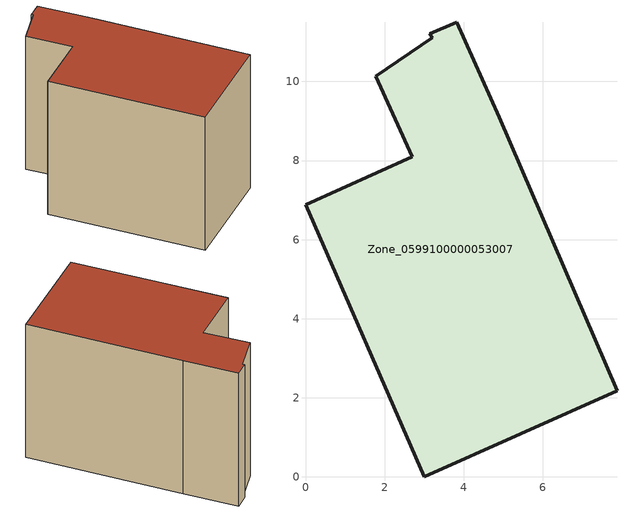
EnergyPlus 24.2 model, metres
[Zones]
Zone_0599100000053007
 floor ground (C_G): 1.78,10.13 3.21,11.11 3.15,11.2 3.83,11.5 4.9,9.1 7.88,2.17 3,0 0,6.88 2.7,8.1 z3.27
 wall outside (C_F): 7.88,2.17 4.9,9.1 3.83,11.5 3.15,11.2 3.21,11.11 1.78,10.13 2.7,8.1 0,6.88 3,0 7.88,2.17 z3.27:10.31
 roof outside (C_R): 3.21,11.11 1.78,10.13 2.7,8.1 0,6.88 3,0 7.88,2.17 4.9,9.1 3.83,11.5 3.15,11.2 z10.31
[BUILDING]
Pand.0599100000053007: North Axis=0; Terrain=City; Loads Convergence Tolerance Value=0.04; Temperature Convergence Tolerance Value=0.4; Solar Distribution=FullExterior; Maximum Number of Warmup Days=25; Minimum Number of Warmup Days=1
[Site:Location]
Rotterdam.The.Hague.AP_ZH_NLD Design_Conditions: Latitude=51.96; Longitude=4.45; Time Zone=1; Elevation=-4.5
[SITE:GROUNDTEMPERATURE:BUILDINGSURFACE]
18, 18, 18, 18, 18, 18, 18, 18, 18, 18, 18, 18
[MATERIAL] Thermal Absorptance=0.9; Solar Absorptance=0.7; Visible Absorptance=0.7
Name | Roughness | Thickness | Conductivity | Density | Specific Heat
G.TC.1946 | MediumSmooth | 0.15 | 1 | 540 | 1210
F.TC.1946 | Rough | 0.3 | 0.857143 | 1920 | 840
R.TC.1946 | MediumRough | 0.2 | 0.909091 | 1500 | 1000
[CONSTRUCTION]
C_G: G.TC.1946
C_F: F.TC.1946
C_R: R.TC.1946
[ZONE]
Zone_0599100000053007: Type=1; Multiplier=1; Ceiling Height=Autocalculate; Volume=Autocalculate; Floor Area=autocalculate; Part of Total Floor Area=Yes
[ZONEINFILTRATION:DESIGNFLOWRATE]
Infil_Zone_0599100000053007: Zone or ZoneList or Space or SpaceList=Zone_0599100000053007; Schedule=AlwaysOn; Design Flow Rate Calculation Method=Flow/Area; Flow Rate per Floor Area=0.003; Constant Term Coefficient=1; Temperature Term Coefficient=0; Velocity Term Coefficient=0; Velocity Squared Term Coefficient=0
[HVACTEMPLATE:ZONE:IDEALLOADSAIRSYSTEM]
Zone_0599100000053007: Maximum Heating Supply Air Temperature=50; Minimum Cooling Supply Air Temperature=13; Maximum Heating Supply Air Humidity Ratio=0.0156; Minimum Cooling Supply Air Humidity Ratio=0.0077; Heating Limit=NoLimit; Cooling Limit=NoLimit; Dehumidification Control Type=ConstantSensibleHeatRatio; Cooling Sensible Heat Ratio=0.7; Dehumidification Setpoint=60; Humidification Control Type=None; Humidification Setpoint=30; Outdoor Air Method=None; Outdoor Air Flow Rate per Person=0.00944; Outdoor Air Flow Rate per Zone Floor Area=0; Outdoor Air Flow Rate per Zone=0; Demand Controlled Ventilation Type=None; Outdoor Air Economizer Type=NoEconomizer; Heat Recovery Type=None; Sensible Heat Recovery Effectiveness=0.7; Latent Heat Recovery Effectiveness=0.65
[ZONECONTROL:THERMOSTAT]
ThermostatControl_Zone_0599100000053007: Zone or ZoneList=Zone_0599100000053007; Control Type Schedule=DualSetpointControlType; Control 1=Thermostat_Zone_0599100000053007; Temperature Difference Between Cutout And Setpoint=0
[THERMOSTATSETPOINT:DUALSETPOINT]
Thermostat_Zone_0599100000053007: Heating Setpoint Temperature Schedule=HeatingSetpoint_Zone_0599100000053007; Cooling Setpoint Temperature Schedule=CoolingSetpoint_Zone_0599100000053007
[SCHEDULE:COMPACT]
HeatingSetpoint_Zone_0599100000053007: Through: 12/31, For: AllDays, Until: 24:00, 21
CoolingSetpoint_Zone_0599100000053007: Through: 12/31, For: AllDays, Until: 24:00, 24
DualSetpointControlType: Through: 12/31, For: AllDays, Until: 24:00, 4
AlwaysOn: Through: 12/31, For: AllDays, Until: 24:00, 1
